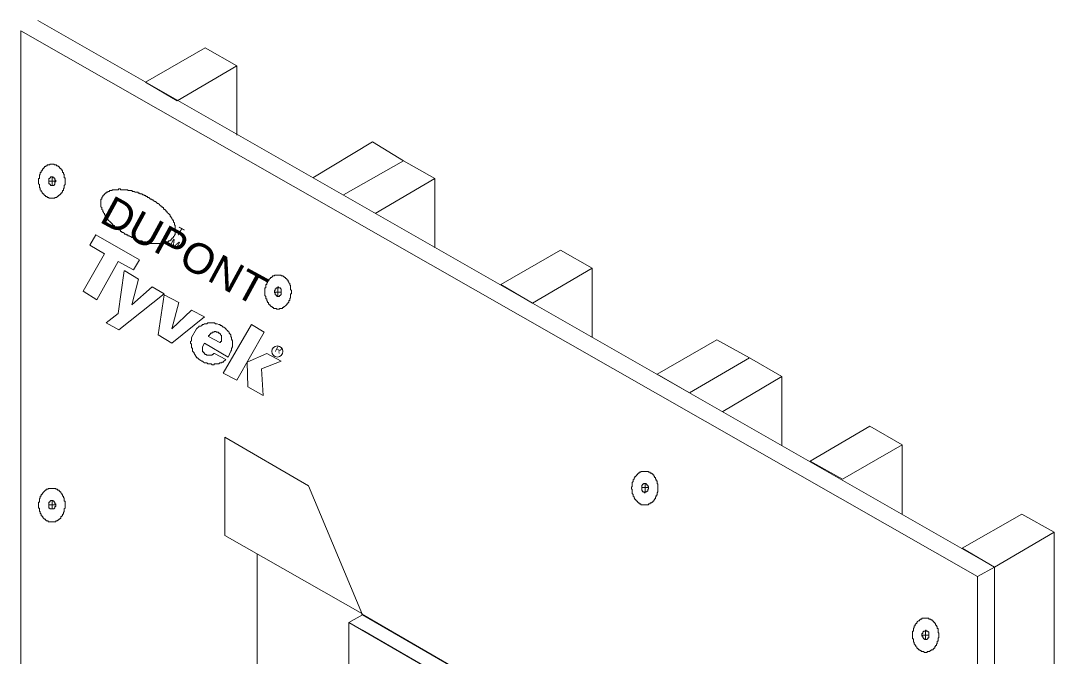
# Model space of a CAD drawing. Header units: inches. Extents: x 0 to 32.7, y -0.1 to 22.9.
# Drawn here: x 11.334 to 13.35, y 4.585 to 5.83 of the extents above; entities that cross this region are included whole.
import ezdxf

# ---------------------------------------------------------------- set-up
doc = ezdxf.new("R2010")
doc.units = ezdxf.units.IN
doc.header["$MEASUREMENT"] = 0
doc.layers.add('PDF_Geometry', color=7, linetype='Continuous', true_color=0x5d5d5d)
doc.layers.add('PDF_Text', color=7, linetype='Continuous')
doc.styles.add('PDF Arial', font='arial.ttf')
doc.styles.add('PDF Chief Blueprint', font='Chief_Blueprint.ttf')

msp = doc.modelspace()

# ---------------------------------------------------------------- linework, layer by layer
at = {"layer": 'PDF_Geometry', "color": 254, "lineweight": 18, "true_color": 0xe1e1e1}
for points in [[(13.2004, 1.7986), (13.2338, 1.8169), (13.2338, 4.7636), (11.3671, 5.8303)], [(13.2338, 4.7636), (13.2004, 4.7453)]]:
    msp.add_lwpolyline(points, dxfattribs=at)
at = {"layer": 'PDF_Geometry', "color": 7, "lineweight": 18}
msp.add_lwpolyline([(13.2004, 1.7986), (13.2004, 4.7453), (11.3338, 5.8103), (11.3338, 2.8786)], close=True, dxfattribs=at)
at = {"layer": 'PDF_Geometry', "color": 253, "lineweight": 18, "true_color": 0xa2a2a2}
for points in [[(11.7554, 5.6069), (11.7554, 5.7419), (11.6938, 5.7769), (11.5771, 5.7103), (11.6388, 5.6736), (11.7554, 5.7419)], [(11.9038, 5.5236), (12.0204, 5.5936), (12.0804, 5.5569)], [(12.0254, 5.4536), (12.1421, 5.5219), (12.0804, 5.5569), (11.9638, 5.4903)], [(12.1421, 5.3869), (12.1421, 5.5219)], [(12.4488, 5.2119), (12.4488, 5.3469), (12.3871, 5.3819), (12.2704, 5.3153), (12.3321, 5.2786), (12.4488, 5.3469)], [(12.7554, 5.1719), (12.8188, 5.1353)], [(12.7038, 5.0669), (12.8188, 5.1353), (12.8188, 5.0003)], [(13.0538, 4.8669), (13.0538, 5.0019), (12.9904, 5.0386), (12.8738, 4.9703), (12.9371, 4.9353), (13.0538, 5.0019)], [(13.2338, 1.8169), (13.3504, 1.8853), (13.3504, 4.8319), (13.2871, 4.8669), (13.1704, 4.8003), (13.2338, 4.7636), (13.3504, 4.8319)]]:
    msp.add_lwpolyline(points, dxfattribs=at)
at = {"layer": 'PDF_Geometry', "lineweight": 18}
for points in [[(11.3954, 5.5503), (11.3971, 5.5503), (11.3988, 5.5503), (11.3988, 5.5486), (11.4004, 5.5486), (11.4021, 5.5486), (11.4038, 5.5486), (11.4038, 5.5469), (11.4054, 5.5469), (11.4071, 5.5469), (11.4071, 5.5453), (11.4088, 5.5453), (11.4088, 5.5436), (11.4104, 5.5436), (11.4104, 5.5419), (11.4121, 5.5419), (11.4121, 5.5403), (11.4138, 5.5403), (11.4138, 5.5386), (11.4154, 5.5369), (11.4154, 5.5353), (11.4154, 5.5336), (11.4171, 5.5336), (11.4171, 5.5319), (11.4171, 5.5303), (11.4188, 5.5303), (11.4188, 5.5286), (11.4188, 5.5269), (11.4188, 5.5253), (11.4188, 5.5236), (11.4204, 5.5236), (11.4204, 5.5219), (11.4204, 5.5203), (11.4204, 5.5186), (11.4204, 5.5169), (11.4204, 5.5153), (11.4204, 5.5136), (11.4204, 5.5119), (11.4204, 5.5103), (11.4188, 5.5086), (11.4188, 5.5069), (11.4188, 5.5053), (11.4188, 5.5036), (11.4171, 5.5019), (11.4171, 5.5003), (11.4171, 5.4986), (11.4154, 5.4986), (11.4154, 5.4969), (11.4154, 5.4953), (11.4138, 5.4953), (11.4138, 5.4936), (11.4121, 5.4936), (11.4121, 5.4919), (11.4104, 5.4903), (11.4088, 5.4903), (11.4088, 5.4886), (11.4071, 5.4886), (11.4071, 5.4869), (11.4054, 5.4869), (11.4038, 5.4853), (11.4021, 5.4853), (11.4004, 5.4853), (11.4004, 5.4836), (11.3988, 5.4836), (11.3971, 5.4836), (11.3954, 5.4836), (11.3938, 5.4836), (11.3921, 5.4836), (11.3904, 5.4836), (11.3888, 5.4836), (11.3888, 5.4853), (11.3871, 5.4853), (11.3854, 5.4853), (11.3854, 5.4869), (11.3838, 5.4869), (11.3821, 5.4869), (11.3821, 5.4886), (11.3804, 5.4886), (11.3804, 5.4903), (11.3788, 5.4903), (11.3788, 5.4919), (11.3771, 5.4919), (11.3771, 5.4936), (11.3754, 5.4936), (11.3754, 5.4953), (11.3738, 5.4969), (11.3738, 5.4986), (11.3721, 5.5003), (11.3721, 5.5019), (11.3721, 5.5036), (11.3704, 5.5036), (11.3704, 5.5053), (11.3704, 5.5069), (11.3704, 5.5086), (11.3704, 5.5103), (11.3688, 5.5119), (11.3688, 5.5136), (11.3688, 5.5153), (11.3688, 5.5169), (11.3688, 5.5186), (11.3688, 5.5203), (11.3688, 5.5219), (11.3704, 5.5219), (11.3704, 5.5236), (11.3704, 5.5253), (11.3704, 5.5269), (11.3704, 5.5286), (11.3721, 5.5303), (11.3721, 5.5319), (11.3721, 5.5336), (11.3738, 5.5336), (11.3738, 5.5353), (11.3738, 5.5369), (11.3754, 5.5369), (11.3754, 5.5386), (11.3771, 5.5403), (11.3771, 5.5419), (11.3788, 5.5419), (11.3788, 5.5436), (11.3804, 5.5436), (11.3804, 5.5453), (11.3821, 5.5453), (11.3838, 5.5469), (11.3854, 5.5469), (11.3854, 5.5486), (11.3871, 5.5486), (11.3888, 5.5486), (11.3904, 5.5486), (11.3904, 5.5503), (11.3921, 5.5503), (11.3938, 5.5503)], [(11.8354, 5.3336), (11.8371, 5.3336), (11.8388, 5.3336), (11.8404, 5.3336), (11.8421, 5.3336), (11.8421, 5.3319), (11.8438, 5.3319), (11.8454, 5.3319), (11.8471, 5.3303), (11.8488, 5.3303), (11.8488, 5.3286), (11.8504, 5.3286), (11.8504, 5.3269), (11.8521, 5.3269), (11.8521, 5.3253), (11.8538, 5.3253), (11.8538, 5.3236), (11.8554, 5.3236), (11.8554, 5.3219), (11.8554, 5.3203), (11.8571, 5.3203), (11.8571, 5.3186), (11.8588, 5.3169), (11.8588, 5.3153), (11.8588, 5.3136), (11.8604, 5.3136), (11.8604, 5.3119), (11.8604, 5.3103), (11.8604, 5.3086), (11.8604, 5.3069), (11.8604, 5.3053), (11.8621, 5.3036), (11.8621, 5.3019), (11.8621, 5.3003), (11.8621, 5.2986), (11.8621, 5.2969), (11.8604, 5.2969), (11.8604, 5.2953), (11.8604, 5.2936), (11.8604, 5.2919), (11.8604, 5.2903), (11.8604, 5.2886), (11.8588, 5.2886), (11.8588, 5.2869), (11.8588, 5.2853), (11.8588, 5.2836), (11.8571, 5.2836), (11.8571, 5.2819), (11.8571, 5.2803), (11.8554, 5.2803), (11.8554, 5.2786), (11.8538, 5.2786), (11.8538, 5.2769), (11.8521, 5.2753), (11.8504, 5.2736), (11.8488, 5.2719), (11.8471, 5.2719), (11.8471, 5.2703), (11.8454, 5.2703), (11.8438, 5.2686), (11.8421, 5.2686), (11.8404, 5.2686), (11.8388, 5.2686), (11.8388, 5.2669), (11.8371, 5.2669), (11.8354, 5.2669), (11.8338, 5.2669), (11.8321, 5.2686), (11.8304, 5.2686), (11.8288, 5.2686), (11.8271, 5.2686), (11.8271, 5.2703), (11.8254, 5.2703), (11.8238, 5.2719), (11.8221, 5.2719), (11.8221, 5.2736), (11.8204, 5.2736), (11.8204, 5.2753), (11.8188, 5.2753), (11.8188, 5.2769), (11.8171, 5.2769), (11.8171, 5.2786), (11.8171, 5.2803), (11.8154, 5.2803), (11.8154, 5.2819), (11.8138, 5.2836), (11.8138, 5.2853), (11.8138, 5.2869), (11.8121, 5.2869), (11.8121, 5.2886), (11.8121, 5.2903), (11.8121, 5.2919), (11.8104, 5.2936), (11.8104, 5.2953), (11.8104, 5.2969), (11.8104, 5.2986), (11.8104, 5.3003), (11.8104, 5.3019), (11.8104, 5.3036), (11.8104, 5.3053), (11.8104, 5.3069), (11.8104, 5.3086), (11.8121, 5.3086), (11.8121, 5.3103), (11.8121, 5.3119), (11.8121, 5.3136), (11.8121, 5.3153), (11.8138, 5.3153), (11.8138, 5.3169), (11.8138, 5.3186), (11.8154, 5.3186), (11.8154, 5.3203), (11.8154, 5.3219), (11.8171, 5.3219), (11.8171, 5.3236), (11.8188, 5.3236), (11.8188, 5.3253), (11.8204, 5.3269), (11.8221, 5.3286), (11.8238, 5.3286), (11.8238, 5.3303), (11.8254, 5.3303), (11.8254, 5.3319), (11.8271, 5.3319), (11.8288, 5.3319), (11.8288, 5.3336), (11.8304, 5.3336), (11.8321, 5.3336), (11.8338, 5.3336)], [(12.5521, 4.9503), (12.5538, 4.9503), (12.5554, 4.9503), (12.5571, 4.9503), (12.5588, 4.9503), (12.5588, 4.9486), (12.5604, 4.9486), (12.5621, 4.9486), (12.5621, 4.9469), (12.5638, 4.9469), (12.5654, 4.9469), (12.5654, 4.9453), (12.5671, 4.9453), (12.5671, 4.9436), (12.5688, 4.9436), (12.5688, 4.9419), (12.5704, 4.9403), (12.5704, 4.9386), (12.5721, 4.9386), (12.5721, 4.9369), (12.5721, 4.9353), (12.5738, 4.9353), (12.5738, 4.9336), (12.5738, 4.9319), (12.5754, 4.9319), (12.5754, 4.9303), (12.5754, 4.9286), (12.5754, 4.9269), (12.5771, 4.9253), (12.5771, 4.9236), (12.5771, 4.9219), (12.5771, 4.9203), (12.5771, 4.9186), (12.5771, 4.9169), (12.5771, 4.9153), (12.5771, 4.9136), (12.5771, 4.9119), (12.5771, 4.9103), (12.5754, 4.9086), (12.5754, 4.9069), (12.5754, 4.9053), (12.5754, 4.9036), (12.5738, 4.9036), (12.5738, 4.9019), (12.5738, 4.9003), (12.5721, 4.9003), (12.5721, 4.8986), (12.5721, 4.8969), (12.5704, 4.8969), (12.5704, 4.8953), (12.5688, 4.8936), (12.5688, 4.8919), (12.5671, 4.8919), (12.5671, 4.8903), (12.5654, 4.8903), (12.5654, 4.8886), (12.5638, 4.8886), (12.5621, 4.8886), (12.5621, 4.8869), (12.5604, 4.8869), (12.5588, 4.8869), (12.5588, 4.8853), (12.5571, 4.8853), (12.5554, 4.8853), (12.5538, 4.8853), (12.5521, 4.8853), (12.5504, 4.8853), (12.5488, 4.8853), (12.5471, 4.8853), (12.5454, 4.8853), (12.5438, 4.8853), (12.5438, 4.8869), (12.5421, 4.8869), (12.5404, 4.8869), (12.5404, 4.8886), (12.5388, 4.8886), (12.5388, 4.8903), (12.5371, 4.8903), (12.5371, 4.8919), (12.5354, 4.8919), (12.5354, 4.8936), (12.5338, 4.8936), (12.5338, 4.8953), (12.5321, 4.8953), (12.5321, 4.8969), (12.5304, 4.8986), (12.5304, 4.9003), (12.5288, 4.9019), (12.5288, 4.9036), (12.5288, 4.9053), (12.5271, 4.9069), (12.5271, 4.9086), (12.5271, 4.9103), (12.5271, 4.9119), (12.5271, 4.9136), (12.5271, 4.9153), (12.5254, 4.9153), (12.5254, 4.9169), (12.5254, 4.9186), (12.5254, 4.9203), (12.5271, 4.9203), (12.5271, 4.9219), (12.5271, 4.9236), (12.5271, 4.9253), (12.5271, 4.9269), (12.5271, 4.9286), (12.5288, 4.9303), (12.5288, 4.9319), (12.5288, 4.9336), (12.5304, 4.9353), (12.5304, 4.9369), (12.5321, 4.9386), (12.5321, 4.9403), (12.5338, 4.9403), (12.5338, 4.9419), (12.5354, 4.9419), (12.5354, 4.9436), (12.5371, 4.9436), (12.5371, 4.9453), (12.5388, 4.9453), (12.5388, 4.9469), (12.5404, 4.9469), (12.5404, 4.9486), (12.5421, 4.9486), (12.5438, 4.9486), (12.5438, 4.9503), (12.5454, 4.9503), (12.5471, 4.9503), (12.5488, 4.9503), (12.5504, 4.9503)], [(11.3954, 4.9169), (11.3971, 4.9169), (11.3988, 4.9169), (11.4004, 4.9169), (11.4021, 4.9169), (11.4021, 4.9153), (11.4038, 4.9153), (11.4054, 4.9153), (11.4054, 4.9136), (11.4071, 4.9136), (11.4088, 4.9136), (11.4088, 4.9119), (11.4104, 4.9119), (11.4104, 4.9103), (11.4121, 4.9103), (11.4121, 4.9086), (11.4138, 4.9069), (11.4138, 4.9053), (11.4154, 4.9053), (11.4154, 4.9036), (11.4154, 4.9019), (11.4171, 4.9019), (11.4171, 4.9003), (11.4171, 4.8986), (11.4188, 4.8986), (11.4188, 4.8969), (11.4188, 4.8953), (11.4188, 4.8936), (11.4188, 4.8919), (11.4204, 4.8919), (11.4204, 4.8903), (11.4204, 4.8886), (11.4204, 4.8869), (11.4204, 4.8853), (11.4204, 4.8836), (11.4204, 4.8819), (11.4204, 4.8803), (11.4204, 4.8786), (11.4188, 4.8769), (11.4188, 4.8753), (11.4188, 4.8736), (11.4188, 4.8719), (11.4171, 4.8703), (11.4171, 4.8686), (11.4171, 4.8669), (11.4154, 4.8669), (11.4154, 4.8653), (11.4154, 4.8636), (11.4138, 4.8636), (11.4138, 4.8619), (11.4121, 4.8619), (11.4121, 4.8603), (11.4121, 4.8586), (11.4104, 4.8586), (11.4104, 4.8569), (11.4088, 4.8569), (11.4071, 4.8553), (11.4054, 4.8553), (11.4054, 4.8536), (11.4038, 4.8536), (11.4021, 4.8536), (11.4021, 4.8519), (11.4004, 4.8519), (11.3988, 4.8519), (11.3971, 4.8519), (11.3954, 4.8519), (11.3938, 4.8519), (11.3921, 4.8519), (11.3904, 4.8519), (11.3888, 4.8519), (11.3871, 4.8519), (11.3871, 4.8536), (11.3854, 4.8536), (11.3838, 4.8536), (11.3838, 4.8553), (11.3821, 4.8553), (11.3821, 4.8569), (11.3804, 4.8569), (11.3788, 4.8586), (11.3771, 4.8603), (11.3771, 4.8619), (11.3754, 4.8619), (11.3754, 4.8636), (11.3738, 4.8636), (11.3738, 4.8653), (11.3738, 4.8669), (11.3721, 4.8686), (11.3721, 4.8703), (11.3721, 4.8719), (11.3704, 4.8719), (11.3704, 4.8736), (11.3704, 4.8753), (11.3704, 4.8769), (11.3704, 4.8786), (11.3688, 4.8786), (11.3688, 4.8803), (11.3688, 4.8819), (11.3688, 4.8836), (11.3688, 4.8853), (11.3688, 4.8869), (11.3688, 4.8886), (11.3688, 4.8903), (11.3704, 4.8903), (11.3704, 4.8919), (11.3704, 4.8936), (11.3704, 4.8953), (11.3704, 4.8969), (11.3721, 4.8986), (11.3721, 4.9003), (11.3721, 4.9019), (11.3738, 4.9019), (11.3738, 4.9036), (11.3738, 4.9053), (11.3754, 4.9053), (11.3754, 4.9069), (11.3771, 4.9069), (11.3771, 4.9086), (11.3788, 4.9103), (11.3804, 4.9119), (11.3821, 4.9136), (11.3838, 4.9136), (11.3838, 4.9153), (11.3854, 4.9153), (11.3871, 4.9153), (11.3871, 4.9169), (11.3888, 4.9169), (11.3904, 4.9169), (11.3921, 4.9169), (11.3938, 4.9169)], [(13.0988, 4.6636), (13.1004, 4.6636), (13.1021, 4.6636), (13.1038, 4.6636), (13.1054, 4.6636), (13.1054, 4.6619), (13.1071, 4.6619), (13.1088, 4.6619), (13.1104, 4.6603), (13.1121, 4.6603), (13.1121, 4.6586), (13.1138, 4.6586), (13.1138, 4.6569), (13.1154, 4.6569), (13.1154, 4.6553), (13.1171, 4.6553), (13.1171, 4.6536), (13.1188, 4.6536), (13.1188, 4.6519), (13.1188, 4.6503), (13.1204, 4.6503), (13.1204, 4.6486), (13.1221, 4.6469), (13.1221, 4.6453), (13.1221, 4.6436), (13.1238, 4.6436), (13.1238, 4.6419), (13.1238, 4.6403), (13.1238, 4.6386), (13.1238, 4.6369), (13.1238, 4.6353), (13.1254, 4.6353), (13.1254, 4.6336), (13.1254, 4.6319), (13.1254, 4.6303), (13.1254, 4.6286), (13.1254, 4.6269), (13.1254, 4.6253), (13.1238, 4.6253), (13.1238, 4.6236), (13.1238, 4.6219), (13.1238, 4.6203), (13.1238, 4.6186), (13.1221, 4.6186), (13.1221, 4.6169), (13.1221, 4.6153), (13.1221, 4.6136), (13.1204, 4.6136), (13.1204, 4.6119), (13.1204, 4.6103), (13.1188, 4.6103), (13.1188, 4.6086), (13.1171, 4.6086), (13.1171, 4.6069), (13.1171, 4.6053), (13.1154, 4.6053), (13.1154, 4.6036), (13.1138, 4.6036), (13.1138, 4.6019), (13.1121, 4.6019), (13.1104, 4.6019), (13.1104, 4.6003), (13.1088, 4.6003), (13.1071, 4.5986), (13.1054, 4.5986), (13.1038, 4.5986), (13.1021, 4.5986), (13.1021, 4.5969), (13.1004, 4.5969), (13.0988, 4.5969), (13.0971, 4.5969), (13.0954, 4.5986), (13.0938, 4.5986), (13.0921, 4.5986), (13.0904, 4.5986), (13.0904, 4.6003), (13.0888, 4.6003), (13.0871, 4.6019), (13.0854, 4.6019), (13.0854, 4.6036), (13.0838, 4.6036), (13.0838, 4.6053), (13.0821, 4.6053), (13.0821, 4.6069), (13.0804, 4.6086), (13.0804, 4.6103), (13.0788, 4.6103), (13.0788, 4.6119), (13.0771, 4.6136), (13.0771, 4.6153), (13.0771, 4.6169), (13.0754, 4.6169), (13.0754, 4.6186), (13.0754, 4.6203), (13.0754, 4.6219), (13.0754, 4.6236), (13.0738, 4.6236), (13.0738, 4.6253), (13.0738, 4.6269), (13.0738, 4.6286), (13.0738, 4.6303), (13.0738, 4.6319), (13.0738, 4.6336), (13.0738, 4.6353), (13.0738, 4.6369), (13.0738, 4.6386), (13.0754, 4.6386), (13.0754, 4.6403), (13.0754, 4.6419), (13.0754, 4.6436), (13.0771, 4.6453), (13.0771, 4.6469), (13.0771, 4.6486), (13.0788, 4.6486), (13.0788, 4.6503), (13.0788, 4.6519), (13.0804, 4.6519), (13.0804, 4.6536), (13.0821, 4.6536), (13.0821, 4.6553), (13.0838, 4.6569), (13.0854, 4.6586), (13.0871, 4.6586), (13.0871, 4.6603), (13.0888, 4.6603), (13.0888, 4.6619), (13.0904, 4.6619), (13.0921, 4.6619), (13.0921, 4.6636), (13.0938, 4.6636), (13.0954, 4.6636), (13.0971, 4.6636)]]:
    msp.add_lwpolyline(points, close=True, dxfattribs=at)
at = {"layer": 'PDF_Geometry', "color": 251, "lineweight": 18, "true_color": 0x686868}
for points in [[(11.3954, 5.5253), (11.3971, 5.5253), (11.3971, 5.5236), (11.3988, 5.5236), (11.4004, 5.5219), (11.4004, 5.5203), (11.4004, 5.5186), (11.4021, 5.5186), (11.4021, 5.5169), (11.4021, 5.5153), (11.4004, 5.5153), (11.4004, 5.5136), (11.4004, 5.5119), (11.4004, 5.5103), (11.3988, 5.5103), (11.3988, 5.5086), (11.3971, 5.5086), (11.3954, 5.5086), (11.3938, 5.5086), (11.3921, 5.5086), (11.3921, 5.5103), (11.3904, 5.5103), (11.3904, 5.5119), (11.3888, 5.5119), (11.3888, 5.5136), (11.3888, 5.5153), (11.3888, 5.5169), (11.3888, 5.5186), (11.3888, 5.5203), (11.3888, 5.5219), (11.3904, 5.5219), (11.3904, 5.5236), (11.3921, 5.5236), (11.3921, 5.5253), (11.3938, 5.5253)], [(11.6338, 5.4103), (11.6321, 5.4086), (11.6321, 5.4069), (11.6304, 5.4069), (11.6304, 5.4053), (11.6288, 5.4053), (11.6288, 5.4036), (11.6271, 5.4036), (11.6271, 5.4019), (11.6254, 5.4019), (11.6254, 5.4003), (11.6238, 5.4003), (11.6221, 5.4003), (11.6221, 5.3986), (11.6204, 5.3986), (11.6188, 5.3986), (11.6171, 5.3969), (11.6154, 5.3969), (11.6138, 5.3969), (11.6121, 5.3969), (11.6121, 5.3953), (11.6104, 5.3953), (11.6088, 5.3953), (11.6071, 5.3953), (11.6054, 5.3953), (11.6038, 5.3953), (11.6021, 5.3953), (11.6004, 5.3953), (11.5988, 5.3953), (11.5971, 5.3953), (11.5954, 5.3953), (11.5938, 5.3953), (11.5921, 5.3953), (11.5904, 5.3953), (11.5888, 5.3953), (11.5871, 5.3953), (11.5854, 5.3969), (11.5838, 5.3969), (11.5821, 5.3969), (11.5804, 5.3969), (11.5788, 5.3969), (11.5771, 5.3986), (11.5754, 5.3986), (11.5738, 5.3986), (11.5721, 5.3986), (11.5704, 5.4003), (11.5688, 5.4003), (11.5671, 5.4003), (11.5654, 5.4003), (11.5638, 5.4019), (11.5621, 5.4019), (11.5604, 5.4036), (11.5588, 5.4036), (11.5571, 5.4036), (11.5554, 5.4053), (11.5538, 5.4053), (11.5538, 5.4069), (11.5521, 5.4069), (11.5504, 5.4069), (11.5488, 5.4086), (11.5471, 5.4086), (11.5454, 5.4103), (11.5438, 5.4103), (11.5421, 5.4119), (11.5404, 5.4119), (11.5388, 5.4136), (11.5371, 5.4136), (11.5354, 5.4153), (11.5338, 5.4169), (11.5321, 5.4169), (11.5304, 5.4186), (11.5288, 5.4186), (11.5288, 5.4203), (11.5271, 5.4219), (11.5254, 5.4219), (11.5238, 5.4236), (11.5221, 5.4253), (11.5204, 5.4253), (11.5204, 5.4269), (11.5188, 5.4269), (11.5171, 5.4286), (11.5171, 5.4303), (11.5154, 5.4303), (11.5138, 5.4319), (11.5121, 5.4336), (11.5104, 5.4353), (11.5088, 5.4369), (11.5071, 5.4386), (11.5054, 5.4403), (11.5038, 5.4419), (11.5038, 5.4436), (11.5021, 5.4436), (11.5021, 5.4453), (11.5004, 5.4469), (11.4988, 5.4486), (11.4988, 5.4503), (11.4971, 5.4519), (11.4971, 5.4536), (11.4954, 5.4553), (11.4954, 5.4569), (11.4938, 5.4569), (11.4938, 5.4586), (11.4938, 5.4603), (11.4921, 5.4619), (11.4921, 5.4636), (11.4921, 5.4653), (11.4904, 5.4669), (11.4904, 5.4686), (11.4904, 5.4703), (11.4904, 5.4719), (11.4904, 5.4736), (11.4904, 5.4753), (11.4904, 5.4769), (11.4904, 5.4786), (11.4904, 5.4803), (11.4904, 5.4819), (11.4921, 5.4819), (11.4921, 5.4836), (11.4921, 5.4853), (11.4938, 5.4869), (11.4938, 5.4886), (11.4954, 5.4886), (11.4954, 5.4903), (11.4971, 5.4903), (11.4971, 5.4919), (11.4988, 5.4919), (11.4988, 5.4936), (11.5004, 5.4936), (11.5004, 5.4953), (11.5021, 5.4953), (11.5038, 5.4953), (11.5038, 5.4969), (11.5054, 5.4969), (11.5071, 5.4969), (11.5071, 5.4986), (11.5088, 5.4986), (11.5104, 5.4986), (11.5121, 5.4986), (11.5121, 5.5003), (11.5138, 5.5003), (11.5154, 5.5003), (11.5171, 5.5003), (11.5188, 5.5003), (11.5204, 5.5003), (11.5221, 5.5003), (11.5238, 5.5003), (11.5254, 5.5019), (11.5271, 5.5019), (11.5288, 5.5019), (11.5288, 5.5003), (11.5304, 5.5003), (11.5321, 5.5003), (11.5338, 5.5003), (11.5354, 5.5003), (11.5371, 5.5003), (11.5388, 5.5003), (11.5404, 5.5003), (11.5421, 5.5003), (11.5438, 5.4986), (11.5454, 5.4986), (11.5471, 5.4986), (11.5488, 5.4986), (11.5504, 5.4986), (11.5521, 5.4969), (11.5538, 5.4969), (11.5554, 5.4969), (11.5571, 5.4953), (11.5588, 5.4953), (11.5604, 5.4953), (11.5621, 5.4953), (11.5638, 5.4936), (11.5654, 5.4936), (11.5671, 5.4919), (11.5688, 5.4919), (11.5704, 5.4919), (11.5721, 5.4903), (11.5738, 5.4903), (11.5754, 5.4886), (11.5771, 5.4886), (11.5788, 5.4869), (11.5804, 5.4869), (11.5821, 5.4853), (11.5838, 5.4853), (11.5854, 5.4836), (11.5871, 5.4819), (11.5888, 5.4819), (11.5904, 5.4803), (11.5921, 5.4803), (11.5921, 5.4786), (11.5938, 5.4786), (11.5954, 5.4769), (11.5971, 5.4769), (11.5988, 5.4753), (11.6004, 5.4736), (11.6021, 5.4736), (11.6038, 5.4719), (11.6054, 5.4703), (11.6071, 5.4686), (11.6088, 5.4669), (11.6104, 5.4669), (11.6104, 5.4653), (11.6121, 5.4653), (11.6121, 5.4636), (11.6138, 5.4619), (11.6154, 5.4619), (11.6154, 5.4603), (11.6171, 5.4603), (11.6171, 5.4586), (11.6188, 5.4586), (11.6188, 5.4569), (11.6204, 5.4553), (11.6221, 5.4536), (11.6238, 5.4519), (11.6254, 5.4503), (11.6254, 5.4486), (11.6271, 5.4469), (11.6271, 5.4453), (11.6288, 5.4453), (11.6288, 5.4436), (11.6304, 5.4419), (11.6304, 5.4403), (11.6321, 5.4403), (11.6321, 5.4386), (11.6321, 5.4369), (11.6338, 5.4353), (11.6338, 5.4336), (11.6338, 5.4319), (11.6354, 5.4303), (11.6354, 5.4286), (11.6354, 5.4269), (11.6354, 5.4253), (11.6354, 5.4236), (11.6354, 5.4219), (11.6354, 5.4203), (11.6354, 5.4186), (11.6354, 5.4169), (11.6354, 5.4153), (11.6354, 5.4136), (11.6354, 5.4119), (11.6338, 5.4119)], [(11.5654, 5.3636), (11.5538, 5.3436), (11.5238, 5.3603), (11.4821, 5.2853), (11.4554, 5.3019), (11.4971, 5.3753), (11.4688, 5.3919), (11.4804, 5.4119)], [(11.5371, 5.3419), (11.5638, 5.3253), (11.5504, 5.2753), (11.5904, 5.3103), (11.6138, 5.2969), (11.5254, 5.2269), (11.5004, 5.2403), (11.5238, 5.2586), (11.5354, 5.3419)], [(11.8354, 5.3103), (11.8371, 5.3103), (11.8371, 5.3086), (11.8388, 5.3086), (11.8404, 5.3086), (11.8404, 5.3069), (11.8421, 5.3069), (11.8421, 5.3053), (11.8421, 5.3036), (11.8421, 5.3019), (11.8421, 5.3003), (11.8421, 5.2986), (11.8421, 5.2969), (11.8421, 5.2953), (11.8404, 5.2953), (11.8404, 5.2936), (11.8388, 5.2936), (11.8388, 5.2919), (11.8371, 5.2919), (11.8354, 5.2919), (11.8338, 5.2919), (11.8338, 5.2936), (11.8321, 5.2936), (11.8321, 5.2953), (11.8304, 5.2953), (11.8304, 5.2969), (11.8304, 5.2986), (11.8288, 5.2986), (11.8288, 5.3003), (11.8288, 5.3019), (11.8288, 5.3036), (11.8304, 5.3036), (11.8304, 5.3053), (11.8304, 5.3069), (11.8321, 5.3069), (11.8321, 5.3086), (11.8338, 5.3086), (11.8354, 5.3086)], [(11.6421, 5.2803), (11.6288, 5.2286), (11.6671, 5.2653), (11.6921, 5.2519), (11.6288, 5.2003), (11.6021, 5.2169), (11.6138, 5.2953)], [(11.7321, 5.2303), (11.7304, 5.2319), (11.7288, 5.2319), (11.7271, 5.2336), (11.7254, 5.2353), (11.7238, 5.2353), (11.7221, 5.2369), (11.7204, 5.2369), (11.7171, 5.2386), (11.7154, 5.2386), (11.7138, 5.2386), (11.7121, 5.2403), (11.7088, 5.2403), (11.7071, 5.2403), (11.7054, 5.2403), (11.7038, 5.2403), (11.7004, 5.2403), (11.6988, 5.2403), (11.6971, 5.2386), (11.6938, 5.2386), (11.6921, 5.2386), (11.6904, 5.2369), (11.6888, 5.2369), (11.6871, 5.2353), (11.6854, 5.2336), (11.6821, 5.2336), (11.6804, 5.2319), (11.6788, 5.2303), (11.6771, 5.2286), (11.6671, 5.2119), (11.6671, 5.2103), (11.6671, 5.2069), (11.6671, 5.2053), (11.6654, 5.2036), (11.6654, 5.2003), (11.6671, 5.1986), (11.6671, 5.1969), (11.6671, 5.1936), (11.6671, 5.1919), (11.6688, 5.1903), (11.6688, 5.1869), (11.6688, 5.1853), (11.6704, 5.1836), (11.6721, 5.1819), (11.6721, 5.1803), (11.6738, 5.1786), (11.6754, 5.1753), (11.6771, 5.1736), (11.6771, 5.1719), (11.6788, 5.1719), (11.6804, 5.1703), (11.6821, 5.1686), (11.6854, 5.1669), (11.6871, 5.1653), (11.6888, 5.1653), (11.6904, 5.1636), (11.6921, 5.1619), (11.6938, 5.1619), (11.6971, 5.1619), (11.6988, 5.1603), (11.7004, 5.1603), (11.7038, 5.1603), (11.7054, 5.1603), (11.7071, 5.1586), (11.7104, 5.1586), (11.7121, 5.1603), (11.7138, 5.1603), (11.7171, 5.1603), (11.7188, 5.1603), (11.7204, 5.1603), (11.7221, 5.1619), (11.7254, 5.1619), (11.7271, 5.1636), (11.7288, 5.1636), (11.7304, 5.1653), (11.7321, 5.1669), (11.7338, 5.1686), (11.7121, 5.1803), (11.7104, 5.1803), (11.7088, 5.1786), (11.7071, 5.1786), (11.7071, 5.1769), (11.7054, 5.1769), (11.7038, 5.1769), (11.7021, 5.1769), (11.7004, 5.1769), (11.6988, 5.1769), (11.6971, 5.1769), (11.6954, 5.1786), (11.6938, 5.1786), (11.6921, 5.1803), (11.6921, 5.1819), (11.6904, 5.1819), (11.6904, 5.1836), (11.6888, 5.1836), (11.6888, 5.1853), (11.6888, 5.1869), (11.6888, 5.1886), (11.6888, 5.1903), (11.6888, 5.1919), (11.6888, 5.1936), (11.6921, 5.2003), (11.7388, 5.1736), (11.7438, 5.1853), (11.7454, 5.1869), (11.7454, 5.1886), (11.7454, 5.1903), (11.7471, 5.1936), (11.7471, 5.1953), (11.7471, 5.1969), (11.7471, 5.1986), (11.7471, 5.2019), (11.7471, 5.2036), (11.7471, 5.2053), (11.7454, 5.2086), (11.7454, 5.2103), (11.7454, 5.2119), (11.7438, 5.2136), (11.7438, 5.2169), (11.7421, 5.2186), (11.7404, 5.2203), (11.7404, 5.2219), (11.7388, 5.2236), (11.7371, 5.2253), (11.7354, 5.2269), (11.7338, 5.2286)], [(11.7004, 5.2136), (11.7221, 5.2019), (11.7238, 5.2019), (11.7238, 5.2036), (11.7254, 5.2036), (11.7254, 5.2053), (11.7254, 5.2069), (11.7254, 5.2086), (11.7254, 5.2103), (11.7254, 5.2119), (11.7254, 5.2136), (11.7254, 5.2153), (11.7238, 5.2169), (11.7238, 5.2186), (11.7221, 5.2186), (11.7221, 5.2203), (11.7204, 5.2203), (11.7188, 5.2219), (11.7171, 5.2219), (11.7154, 5.2219), (11.7154, 5.2236), (11.7138, 5.2236), (11.7121, 5.2236), (11.7104, 5.2219), (11.7088, 5.2219), (11.7071, 5.2219), (11.7071, 5.2203), (11.7054, 5.2203), (11.7038, 5.2203), (11.7038, 5.2186), (11.7021, 5.2169), (11.7021, 5.2153), (11.7004, 5.2153)], [(11.8088, 5.2219), (11.7554, 5.1286), (11.7288, 5.1419), (11.7838, 5.2369)], [(11.8138, 5.1803), (11.8421, 5.1653), (11.8038, 5.1503), (11.8071, 5.0986), (11.7771, 5.1153), (11.7754, 5.1636)], [(12.5521, 4.9269), (12.5538, 4.9269), (12.5538, 4.9253), (12.5554, 4.9253), (12.5554, 4.9236), (12.5571, 4.9236), (12.5571, 4.9219), (12.5588, 4.9203), (12.5588, 4.9186), (12.5588, 4.9169), (12.5588, 4.9153), (12.5571, 4.9153), (12.5571, 4.9136), (12.5571, 4.9119), (12.5554, 4.9119), (12.5554, 4.9103), (12.5538, 4.9103), (12.5521, 4.9103), (12.5521, 4.9086), (12.5504, 4.9086), (12.5504, 4.9103), (12.5488, 4.9103), (12.5471, 4.9103), (12.5471, 4.9119), (12.5454, 4.9136), (12.5454, 4.9153), (12.5454, 4.9169), (12.5454, 4.9186), (12.5454, 4.9203), (12.5454, 4.9219), (12.5454, 4.9236), (12.5471, 4.9236), (12.5471, 4.9253), (12.5488, 4.9253), (12.5488, 4.9269), (12.5504, 4.9269)], [(11.3954, 4.8936), (11.3971, 4.8936), (11.3971, 4.8919), (11.3988, 4.8919), (11.3988, 4.8903), (11.4004, 4.8903), (11.4004, 4.8886), (11.4004, 4.8869), (11.4021, 4.8869), (11.4021, 4.8853), (11.4021, 4.8836), (11.4021, 4.8819), (11.4004, 4.8819), (11.4004, 4.8803), (11.4004, 4.8786), (11.3988, 4.8786), (11.3988, 4.8769), (11.3971, 4.8769), (11.3954, 4.8769), (11.3938, 4.8769), (11.3921, 4.8769), (11.3904, 4.8769), (11.3904, 4.8786), (11.3888, 4.8786), (11.3888, 4.8803), (11.3888, 4.8819), (11.3888, 4.8836), (11.3888, 4.8853), (11.3888, 4.8869), (11.3888, 4.8886), (11.3888, 4.8903), (11.3904, 4.8903), (11.3904, 4.8919), (11.3921, 4.8919), (11.3921, 4.8936), (11.3938, 4.8936)], [(13.0988, 4.6403), (13.1004, 4.6403), (13.1004, 4.6386), (13.1021, 4.6386), (13.1038, 4.6386), (13.1038, 4.6369), (13.1054, 4.6369), (13.1054, 4.6353), (13.1054, 4.6336), (13.1054, 4.6319), (13.1054, 4.6303), (13.1054, 4.6286), (13.1054, 4.6269), (13.1054, 4.6253), (13.1038, 4.6253), (13.1038, 4.6236), (13.1021, 4.6236), (13.1021, 4.6219), (13.1004, 4.6219), (13.0988, 4.6219), (13.0971, 4.6219), (13.0971, 4.6236), (13.0954, 4.6236), (13.0954, 4.6253), (13.0938, 4.6253), (13.0938, 4.6269), (13.0938, 4.6286), (13.0921, 4.6286), (13.0921, 4.6303), (13.0921, 4.6319), (13.0921, 4.6336), (13.0938, 4.6336), (13.0938, 4.6353), (13.0938, 4.6369), (13.0954, 4.6369), (13.0954, 4.6386), (13.0971, 4.6386), (13.0988, 4.6386)]]:
    msp.add_lwpolyline(points, close=True, dxfattribs=at)
for points in [[(11.3888, 5.5169), (11.4021, 5.5169)], [(11.3954, 5.5253), (11.3954, 5.5086)], [(11.8354, 5.3103), (11.8354, 5.2919)], [(11.8288, 5.3003), (11.8421, 5.3003)], [(12.5521, 4.9269), (12.5521, 4.9086)], [(12.5454, 4.9186), (12.5588, 4.9186)], [(11.3888, 4.8853), (11.4021, 4.8853)], [(11.3954, 4.8936), (11.3954, 4.8769)], [(13.0988, 4.6403), (13.0988, 4.6219)], [(13.0921, 4.6303), (13.1054, 4.6303)]]:
    msp.add_lwpolyline(points, dxfattribs=at)
at = {"layer": 'PDF_Geometry', "color": 253, "lineweight": 18, "true_color": 0xa2a2a2}
msp.add_lwpolyline([(12.7554, 5.1719), (12.6388, 5.1036), (12.5754, 5.1403), (12.6921, 5.2069)], close=True, dxfattribs=at)
at = {"layer": 'PDF_Geometry', "color": 252, "lineweight": 18, "true_color": 0x929292}
for points in [[(11.7321, 5.0169), (11.7321, 4.8253), (12.0004, 4.6719)], [(12.0004, 3.4503), (12.0004, 3.0336), (11.7954, 3.1519), (11.7954, 4.7886)]]:
    msp.add_lwpolyline(points, dxfattribs=at)
at = {"layer": 'PDF_Geometry', "color": 9, "lineweight": 18, "true_color": 0xc2c2c2}
msp.add_lwpolyline([(11.8954, 4.9219), (11.7321, 5.0169)], dxfattribs=at)
at = {"layer": 'PDF_Geometry', "color": 7, "lineweight": 18}
msp.add_lwpolyline([(12.0004, 4.6703), (11.8954, 4.9219), (12.0004, 4.6703), (12.5738, 4.3386), (12.7904, 4.4053), (12.5738, 4.3386), (12.5754, 4.3386)], dxfattribs=at)
at = {"layer": 'PDF_Geometry', "color": 252, "lineweight": 18, "true_color": 0x959595}
for points in [[(12.0004, 4.6703), (11.9738, 4.6553), (12.0004, 4.6703), (12.5738, 4.3386), (12.5738, 3.1486), (12.5471, 3.1336), (11.9738, 3.4653), (12.5471, 3.1336), (12.5471, 4.3236)], [(12.5738, 4.3386), (11.9988, 4.6719)]]:
    msp.add_lwpolyline(points, dxfattribs=at)
for points in [[(12.5738, 4.3386), (12.5471, 4.3236), (11.9738, 4.6553), (12.0004, 4.6403), (12.5471, 4.3236)], [(11.9738, 3.4653), (11.9738, 4.6553)]]:
    msp.add_lwpolyline(points, close=True, dxfattribs=at)
at = {"layer": 'PDF_Geometry', "color": 251, "lineweight": 18, "true_color": 0x686868}
msp.add_circle((11.8346, 5.1844), 0.0108, dxfattribs=at)

# ---------------------------------------------------------------- texts
at = {"layer": 'PDF_Text', "color": 251, "true_color": 0x686868, "attachment_point": 7, "rotation": 331.478}
for s, insert, char_height, style in [('DUPONT', (11.4847, 5.4377), 0.05918, 'PDF Arial'), ('T', (11.6352, 5.4145), 0.0156, 'PDF Arial'), ('M', (11.6229, 5.3918), 0.0156, 'PDF Arial'), ('R', (11.8285, 5.1853), 0.0129, 'PDF Chief Blueprint')]:
    msp.add_mtext(s, dxfattribs=dict(at, insert=insert, char_height=char_height, style=style))

doc.saveas('drawing.dxf')
